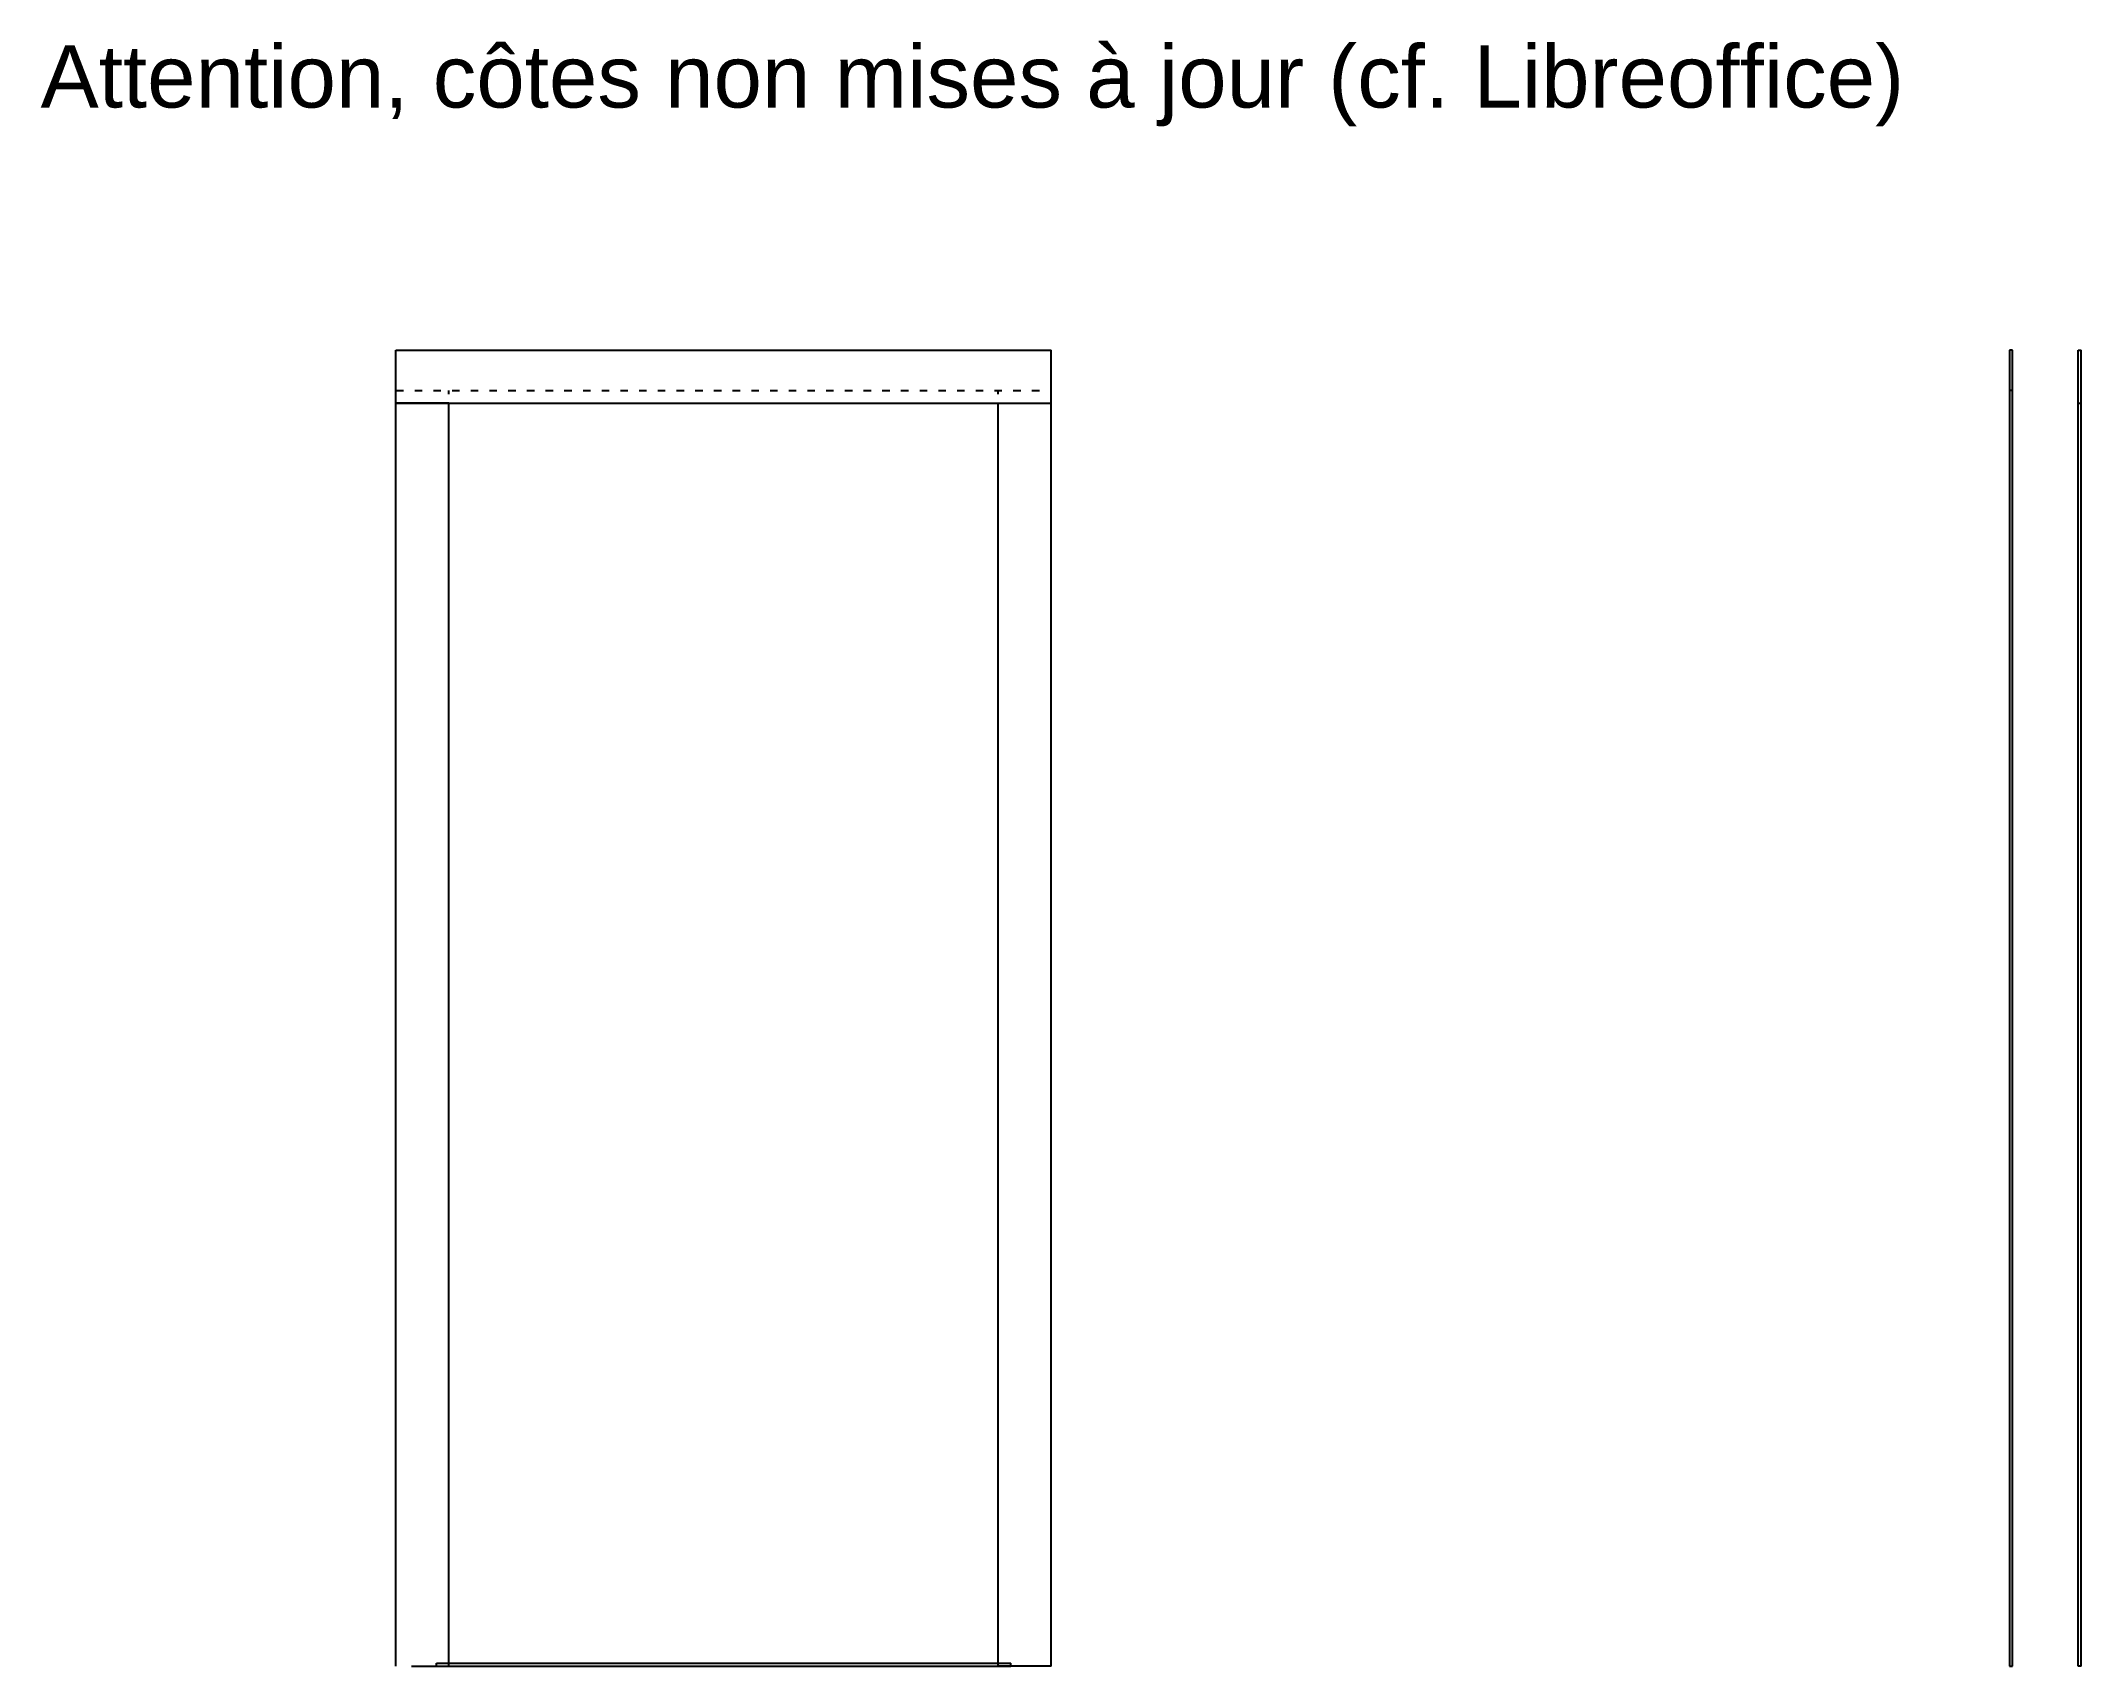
# Model space of a CAD drawing. Header units: millimetres. Extents: x -600 to 2673, y 0 to 2607.
import ezdxf

# ---------------------------------------------------------------- set-up
doc = ezdxf.new("R2010")
doc.units = ezdxf.units.MM
doc.linetypes.add('ACAD_ISO03W100', pattern=[30, 12, -18])
doc.layers.get('0').update_dxf_attribs({"lineweight": 25, "true_color": 0xffffff})
doc.layers.add('Dormant ... Parement', color=30, linetype='Continuous', lineweight=25, true_color=0xff7f00)
doc.layers.add('Seuil', color=178, linetype='Continuous', lineweight=25, true_color=0x000000)
doc.styles.add('textstyle18', font='')
doc.styles.get('textstyle18').set_extended_font_data('Liberation Sans')

msp = doc.modelspace()

# ---------------------------------------------------------------- linework, layer by layer
at = {"layer": 'Dormant ... Parement'}
for p, q in [((-30, 0), (-30, 2111)), ((-30, 2111), (1021, 2111)), ((55, 2111), (936, 2111)), ((1021, 0), (1021, 2111)), ((2558, 2111), (2558, 0)), ((2563, 2111), (2558, 2111)), ((2563, 0), (2563, 2111)), ((2668, 2111), (2673, 2111)), ((2668, 0), (2668, 2111)), ((2673, 0), (2673, 2111)), ((2563, 2046), (2558, 2046)), ((55, 2026), (-30, 2026)), ((-30, 2026), (1021, 2026)), ((-30, 0), (-30, 2026)), ((55, 0), (55, 2026)), ((936, 0), (936, 2026)), ((936, 2026), (1021, 2026)), ((2668, 2026), (2673, 2026)), ((-5, 0), (55, 0)), ((2558, 0), (2563, 0)), ((2673, 0), (2668, 0)), ((1021, 0), (936, 0))]:
    msp.add_line(p, q, dxfattribs=at)
at = {"layer": 'Dormant ... Parement', "linetype": 'ACAD_ISO03W100'}
for p, q in [((-30, 2046), (1021, 2046)), ((55, 0), (55, 2046)), ((936, 0), (936, 2046))]:
    msp.add_line(p, q, dxfattribs=at)
at = {"layer": 'Seuil'}
for p, q in [((35, 5), (956, 5)), ((35, 0), (35, 5)), ((35, 0), (956, 0)), ((956, 0), (956, 5))]:
    msp.add_line(p, q, dxfattribs=at)

# ---------------------------------------------------------------- texts
at = {"insert": (-600, 2600), "char_height": 100, "attachment_point": 1, "style": 'textstyle18'}
msp.add_mtext('Attention, côtes non mises à jour (cf. Libreoffice)', dxfattribs=at)

doc.saveas('drawing.dxf')
